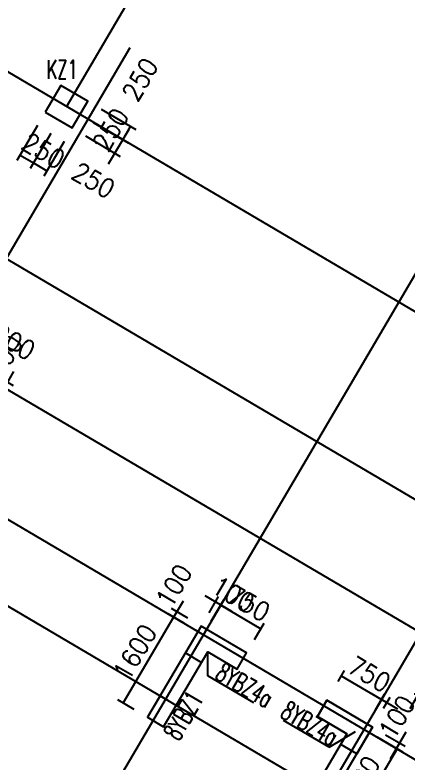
# Model space of a CAD drawing. Extents: x 387171 to 699106, y 11966 to 245688.
# Drawn here: x 628153 to 634481, y 111603 to 123628 of the extents above; entities that cross this region are included whole.
import ezdxf

# ---------------------------------------------------------------- set-up
doc = ezdxf.new("R2010")
doc.units = 0
doc.header["$LTSCALE"] = 100
doc.header["$MEASUREMENT"] = 0
for name, color, linetype in [('b边缘构件', 235, 'Continuous'), ('COLU', 7, 'Continuous'), ('DIM', 3, 'Continuous'), ('DOTE', 253, 'Continuous'), ('NUM', 7, 'Continuous'), ('wall-主楼', 2, 'Continuous'), ('Y阴影', 254, 'Continuous'), ('小尺寸', 4, 'Continuous'), ('边缘构件标注', 1, 'Continuous')]:
    doc.layers.add(name, color=color, linetype=linetype)
doc.styles.get("Standard").update_dxf_attribs({"font": 'standard'})
doc.dimstyles.get("Standard").update_dxf_attribs({"dimtxt": 300, "dimasz": 100, "dimexe": 100, "dimexo": 250, "dimgap": 100, "dimtad": 0, "dimtoh": 1, "dimdec": 0, "dimdsep": 46, "dimcen": 0.09, "dimclrt": 7, "dimadec": 0, "dimazin": 0, "dimtfac": 1, "dimtdec": 4, "dimtofl": 0, "dimtmove": 0, "dimatfit": 3, "dimfxl": 1, "dimtolj": 1, "dimtzin": 0, "dimarcsym": 0})

# ---------------------------------------------------------------- blocks, each defined once
blk = doc.blocks.new('*D540')
at = {"layer": '小尺寸', "color": 0, "linetype": 'ByBlock', "lineweight": -2}
for p, q in [((630859, 114207), (630605, 113776)), ((630884, 113844), (630620, 113999)), ((630934, 113930), (630671, 114085))]:
    blk.add_line(p, q, dxfattribs=at)
for points in [[(630757, 114034), (630794, 114129), (630822, 114112)], [(630707, 113948), (630670, 113853), (630642, 113870)]]:
    blk.add_solid(points, dxfattribs=at)
at = {"layer": '小尺寸', "color": 7, "linetype": 'Continuous', "lineweight": -2, "insert": (630713, 114453), "char_height": 300, "width": 476.67, "attachment_point": 5, "rotation": 59.5454}
blk.add_mtext('100', dxfattribs=at)
blk = doc.blocks.new('*D1310')
at = {"layer": '小尺寸', "color": 0, "linetype": 'ByBlock', "lineweight": -2}
for p, q in [((630884, 113844), (630620, 113999)), ((630707, 113948), (629896, 112569)), ((630073, 112465), (629809, 112620))]:
    blk.add_line(p, q, dxfattribs=at)
for points in [[(630707, 113948), (630670, 113853), (630642, 113870)], [(629896, 112569), (629932, 112663), (629961, 112647)]]:
    blk.add_solid(points, dxfattribs=at)
at = {"layer": '小尺寸', "color": 7, "linetype": 'Continuous', "lineweight": -2, "insert": (630086, 113385), "char_height": 300, "width": 685, "attachment_point": 5, "rotation": 59.5454}
blk.add_mtext('1600', dxfattribs=at)
blk = doc.blocks.new('*D1053')
at = {"layer": '小尺寸', "color": 0, "linetype": 'ByBlock', "lineweight": -2}
for p, q in [((631207, 114295), (631638, 114042)), ((631277, 114019), (631430, 114280)), ((631312, 113882), (631516, 114229))]:
    blk.add_line(p, q, dxfattribs=at)
for points in [[(631379, 114194), (631285, 114230), (631302, 114259)], [(631466, 114143), (631560, 114107), (631543, 114078)]]:
    blk.add_solid(points, dxfattribs=at)
at = {"layer": '小尺寸', "color": 7, "linetype": 'Continuous', "lineweight": -2, "insert": (631667, 114315), "char_height": 300, "width": 476.67, "attachment_point": 5, "rotation": 329.5454}
blk.add_mtext('100', dxfattribs=at)
blk = doc.blocks.new('*D1233')
at = {"layer": '小尺寸', "color": 0, "linetype": 'ByBlock', "lineweight": -2}
for p, q in [((631312, 113882), (631516, 114229)), ((631466, 114143), (632112, 113763)), ((632009, 113588), (632163, 113849))]:
    blk.add_line(p, q, dxfattribs=at)
for points in [[(631466, 114143), (631560, 114107), (631543, 114078)], [(632112, 113763), (632017, 113799), (632034, 113828)]]:
    blk.add_solid(points, dxfattribs=at)
at = {"layer": '小尺寸', "color": 7, "linetype": 'Continuous', "lineweight": -2, "insert": (631916, 114169), "char_height": 300, "width": 566.67, "attachment_point": 5, "rotation": 329.5454}
blk.add_mtext('750', dxfattribs=at)
blk = doc.blocks.new('*D216')
at = {"layer": '小尺寸', "color": 0, "linetype": 'ByBlock', "lineweight": -2}
for p, q in [((627313, 118031), (628071, 117586)), ((627450, 118067), (628122, 117672)), ((627883, 117464), (628137, 117895))]:
    blk.add_line(p, q, dxfattribs=at)
for points in [[(628035, 117723), (628072, 117817), (628100, 117801)], [(627985, 117637), (627948, 117542), (627920, 117559)]]:
    blk.add_solid(points, dxfattribs=at)
at = {"layer": '小尺寸', "color": 7, "linetype": 'Continuous', "lineweight": -2, "insert": (627991, 118141), "char_height": 300, "width": 476.67, "attachment_point": 5, "rotation": 59.5454}
blk.add_mtext('100', dxfattribs=at)
blk = doc.blocks.new('*D473')
at = {"layer": '小尺寸', "color": 0, "linetype": 'ByBlock', "lineweight": -2}
for p, q in [((627676, 118352), (627158, 118656)), ((627225, 118374), (627382, 118640)), ((627498, 118445), (627554, 118539))]:
    blk.add_line(p, q, dxfattribs=at)
for points in [[(627331, 118554), (627236, 118591), (627253, 118619)], [(627503, 118453), (627598, 118417), (627581, 118388)]]:
    blk.add_solid(points, dxfattribs=at)
at = {"layer": '小尺寸', "color": 7, "linetype": 'Continuous', "lineweight": -2, "insert": (628135, 118372), "char_height": 300, "width": 566.67, "attachment_point": 5, "rotation": 329.5454}
blk.add_mtext('200', dxfattribs=at)
blk = doc.blocks.new('*D1502')
at = {"layer": '小尺寸', "color": 0, "linetype": 'ByBlock', "lineweight": -2}
for p, q in [((633353, 112914), (633457, 113091)), ((633406, 113005), (634053, 112625)), ((633949, 112448), (634104, 112711))]:
    blk.add_line(p, q, dxfattribs=at)
for points in [[(633406, 113005), (633501, 112969), (633484, 112940)], [(634053, 112625), (633958, 112661), (633975, 112690)]]:
    blk.add_solid(points, dxfattribs=at)
at = {"layer": '小尺寸', "color": 7, "linetype": 'Continuous', "lineweight": -2, "insert": (633856, 113031), "char_height": 300, "width": 566.67, "attachment_point": 5, "rotation": 329.5454}
blk.add_mtext('750', dxfattribs=at)
blk = doc.blocks.new('*D1226')
at = {"layer": '小尺寸', "color": 0, "linetype": 'ByBlock', "lineweight": -2}
for p, q in [((633881, 112726), (634312, 112473)), ((633949, 112448), (634104, 112711)), ((634086, 112483), (634190, 112660))]:
    blk.add_line(p, q, dxfattribs=at)
for points in [[(634053, 112625), (633958, 112661), (633975, 112690)], [(634139, 112574), (634234, 112538), (634217, 112509)]]:
    blk.add_solid(points, dxfattribs=at)
at = {"layer": '小尺寸', "color": 7, "linetype": 'Continuous', "lineweight": -2, "insert": (634775, 112491), "char_height": 300, "width": 476.67, "attachment_point": 5, "rotation": 329.5454}
blk.add_mtext('100', dxfattribs=at)
blk = doc.blocks.new('*D1413')
at = {"layer": '小尺寸', "color": 0, "linetype": 'ByBlock', "lineweight": -2}
for p, q in [((634447, 112097), (634194, 111666)), ((633979, 112024), (634381, 111788)), ((634116, 112059), (634432, 111874))]:
    blk.add_line(p, q, dxfattribs=at)
for points in [[(634346, 111924), (634382, 112019), (634411, 112002)], [(634295, 111838), (634259, 111744), (634230, 111760)]]:
    blk.add_solid(points, dxfattribs=at)
at = {"layer": '小尺寸', "color": 7, "linetype": 'Continuous', "lineweight": -2, "insert": (634302, 112343), "char_height": 300, "width": 476.67, "attachment_point": 5, "rotation": 59.5454}
blk.add_mtext('100', dxfattribs=at)
blk = doc.blocks.new('*D2329')
at = {"layer": '小尺寸', "color": 0, "linetype": 'ByBlock', "lineweight": -2}
for p, q in [((633987, 112019), (634389, 111783)), ((634303, 111834), (633492, 110454)), ((633262, 110589), (633578, 110404))]:
    blk.add_line(p, q, dxfattribs=at)
for points in [[(634303, 111834), (634266, 111739), (634237, 111756)], [(633492, 110454), (633528, 110549), (633557, 110532)]]:
    blk.add_solid(points, dxfattribs=at)
at = {"layer": '小尺寸', "color": 7, "linetype": 'Continuous', "lineweight": -2, "insert": (633682, 111271), "char_height": 300, "width": 685, "attachment_point": 5, "rotation": 59.5454}
blk.add_mtext('1600', dxfattribs=at)
blk = doc.blocks.new('*D3339')
at = {"layer": 'DIM', "color": 0, "linetype": 'ByBlock', "lineweight": -2}
for p, q in [((628514, 121849), (628185, 121289)), ((628730, 121723), (628400, 121162)), ((628236, 121375), (628451, 121249))]:
    blk.add_line(p, q, dxfattribs=at)
for points in [[(628236, 121375), (628330, 121339), (628313, 121310)], [(628451, 121249), (628356, 121285), (628373, 121314)]]:
    blk.add_solid(points, dxfattribs=at)
at = {"layer": 'DIM', "color": 7, "linetype": 'Continuous', "lineweight": -2, "insert": (628612, 121444), "char_height": 300, "width": 566.67, "attachment_point": 5, "rotation": 329.5454}
blk.add_mtext('250', dxfattribs=at)
blk = doc.blocks.new('*D3075')
at = {"layer": 'DIM', "color": 0, "linetype": 'ByBlock', "lineweight": -2}
for p, q in [((628730, 121723), (628400, 121162)), ((628945, 121596), (628616, 121036)), ((628451, 121249), (628667, 121122))]:
    blk.add_line(p, q, dxfattribs=at)
for points in [[(628451, 121249), (628546, 121212), (628529, 121184)], [(628667, 121122), (628572, 121158), (628589, 121187)]]:
    blk.add_solid(points, dxfattribs=at)
at = {"layer": 'DIM', "color": 7, "linetype": 'Continuous', "lineweight": -2, "insert": (629419, 120969), "char_height": 300, "width": 566.67, "attachment_point": 5, "rotation": 329.5454}
blk.add_mtext('250', dxfattribs=at)
blk = doc.blocks.new('*D3869')
at = {"layer": 'DIM', "color": 0, "linetype": 'ByBlock', "lineweight": -2}
for p, q in [((629414, 121900), (629975, 121571)), ((629660, 121234), (629990, 121794)), ((629288, 121685), (629848, 121355))]:
    blk.add_line(p, q, dxfattribs=at)
for points in [[(629888, 121621), (629925, 121716), (629953, 121699)], [(629762, 121406), (629725, 121311), (629697, 121328)]]:
    blk.add_solid(points, dxfattribs=at)
at = {"layer": 'DIM', "color": 7, "linetype": 'Continuous', "lineweight": -2, "insert": (629693, 121783), "char_height": 300, "width": 566.67, "attachment_point": 5, "rotation": 59.5454}
blk.add_mtext('250', dxfattribs=at)
blk = doc.blocks.new('*D3467')
at = {"layer": 'DIM', "color": 0, "linetype": 'ByBlock', "lineweight": -2}
for p, q in [((629541, 122116), (630101, 121786)), ((629414, 121900), (629975, 121571)), ((629888, 121621), (630015, 121837))]:
    blk.add_line(p, q, dxfattribs=at)
for points in [[(630015, 121837), (629979, 121742), (629950, 121759)], [(629888, 121621), (629925, 121716), (629953, 121699)]]:
    blk.add_solid(points, dxfattribs=at)
at = {"layer": 'DIM', "color": 7, "linetype": 'Continuous', "lineweight": -2, "insert": (630168, 122590), "char_height": 300, "width": 566.67, "attachment_point": 5, "rotation": 59.5454}
blk.add_mtext('250', dxfattribs=at)

msp = doc.modelspace()

# ---------------------------------------------------------------- hatches: boundary and pattern name
at = {"layer": 'Y阴影'}
h = msp.add_hatch(dxfattribs=at)
h.set_pattern_fill('ANSI31', color=256, scale=25, angle=-30.45463, style=0)
h.set_pattern_definition([])
h.paths.add_polyline_path([(631149.8, 113803.5), (630896.4, 113372.5), (631155, 113220.4), (631256.4, 113392.8), (631730.5, 113114), (631882.5, 113372.7)], flags=0)
h = msp.add_hatch(dxfattribs=at)
h.set_pattern_fill('ANSI31', color=256, scale=25, angle=-30.45463, style=0)
h.set_pattern_definition([])
h.paths.add_polyline_path([(630490.9, 112682.8), (630288.1, 112338), (630546.8, 112186), (630749.5, 112530.8)], flags=0)
h = msp.add_hatch(dxfattribs=at)
h.set_pattern_fill('ANSI31', color=256, scale=25, angle=-30.45463, style=0)
h.set_pattern_definition([])
h.paths.add_polyline_path([(633908.3, 112181.5), (633654.9, 111750.5), (633396.3, 111902.6), (633497.6, 112075), (633023.5, 112353.8), (633175.6, 112612.4)], flags=0)

# ---------------------------------------------------------------- linework, layer by layer
at = {"layer": 'b边缘构件'}
for points in [[(631149.8, 113803.5), (630896.4, 113372.5), (631155, 113220.4), (631256.4, 113392.8), (631730.5, 113114), (631882.5, 113372.7), (631149.8, 113803.5)], [(630490.9, 112682.8), (630288.1, 112338), (630546.8, 112186), (630749.5, 112530.8), (630490.9, 112682.8)], [(633908.3, 112181.5), (633654.9, 111750.5), (633396.3, 111902.6), (633497.6, 112075), (633023.5, 112353.8), (633175.6, 112612.4), (633908.3, 112181.5)]]:
    msp.add_lwpolyline(points, dxfattribs=at)
at = {"layer": 'COLU'}
msp.add_lwpolyline([(628641, 122064.9), (629072, 121811.5), (629325.5, 122242.5), (628894.4, 122495.9)], close=True, dxfattribs=at)
at = {"layer": 'DOTE'}
for p, q in [((628983.2, 122153.7), (646343.1, 151678.2)), ((587628.3, 143453.4), (636841.8, 114516.9)), ((585803.6, 140350.1), (639805.6, 108598)), ((647775.5, 111104.2), (601053.4, 138575.8)), ((630003.3, 123099.4), (624360.9, 113503)), ((621063.7, 121706), (635929.5, 112965.2)), ((635003.1, 120159.6), (628600.4, 109270.2)), ((619543.1, 119119.9), (634408.9, 110379.1)), ((637589.2, 118639.1), (625971.5, 98880.3))]:
    msp.add_line(p, q, dxfattribs=at)
at = {"layer": 'wall-主楼'}
for points in [[(631882.5, 113372.7), (631149.8, 113803.5), (630288.1, 112338), (630546.8, 112186), (631256.4, 113392.8), (631730.5, 113114)], [(633046.6, 110716.1), (633908.3, 112181.5), (633175.6, 112612.4), (633023.5, 112353.8), (633497.6, 112075), (632788, 110868.2)]]:
    msp.add_lwpolyline(points, close=True, dxfattribs=at)
at = {"layer": '边缘构件标注', "color": 200}
for p, q in [((631259.8, 113004.2), (631256.4, 113392.8)), ((631996.3, 112571.2), (631259.8, 113004.2)), ((633212.1, 111856.3), (632475.7, 112289.3)), ((633212.1, 111856.3), (633634.5, 112110.5))]:
    msp.add_line(p, q, dxfattribs=at)

# ---------------------------------------------------------------- texts
at = {"layer": 'NUM', "color": 200, "width": 0.7}
msp.add_text('KZ1', height=300, dxfattribs=at).set_placement((628662.7, 122602.3))
at = {"layer": '边缘构件标注', "color": 200, "width": 0.7}
for s, rotation, p in [('8YBZ4a', 329.54537, (631356.7, 112971.1)), ('8YBZ1', 59.54537, (630787.8, 111940.3)), ('8YBZ4a', 329.54537, (632404.6, 112354.9))]:
    msp.add_text(s, height=300, rotation=rotation, dxfattribs=at).set_placement(p)

# ---------------------------------------------------------------- dimensions: what is measured, and where the dimension line sits
at = {"layer": 'DIM', "color": 200}
for p1, p2, picture, middle in [((629198.7, 122027), (629325.5, 122242.5), '*D3467', (629910.1, 122151.7)), ((628641, 122064.9), (628856.5, 121938.2), '*D3339', (628174.3, 121701.3)), ((629072, 121811.5), (629198.7, 122027), '*D3869', (629435.6, 121344.7)), ((628856.5, 121938.2), (629072, 121811.5), '*D3075', (628981.2, 121226.8))]:
    dim = msp.add_aligned_dim(p1=p1, p2=p2, distance=-800, dimstyle='Standard', dxfattribs=at)
    dim.commit()
    dim.dimension.update_dxf_attribs({"geometry": picture, "text_midpoint": middle})
at = {"layer": '小尺寸'}
for base, p1, p2, angle, picture, middle in [((627330.9, 118554.3), (627371.7, 118229), (627097.9, 118158), 149.54537, '*D473', (627717.9, 118616.8)), ((628035.4, 117722.8), (627097.9, 118158), (627234.8, 118193.5), 59.54537, '*D216', (627794.5, 117806.4)), ((630706.6, 113948.1), (631149.8, 113803.5), (631099.1, 113717.3), 59.54537, '*D540', (630516.4, 114117.9)), ((631465.5, 114143.2), (631149.8, 113803.5), (631185.3, 113666.6), 149.54537, '*D1053', (631332, 114511.7)), ((632112.1, 113763), (631185.3, 113666.6), (631882.5, 113372.7), 149.54537, '*D1233', (631915.5, 114168.6)), ((629895.6, 112568.8), (631099.1, 113717.3), (630288.1, 112338), 59.54537, '*D1310', (630085.6, 113385.2)), ((634053, 112624.9), (633226.3, 112698.6), (633822.1, 112232.2), 329.54537, '*D1502', (633856.5, 113030.5)), ((634139.2, 112574.3), (633822.1, 112232.2), (633959, 112267.8), 329.54537, '*D1226', (634440, 112687.4)), ((634294.9, 111838.2), (633900.7, 112186), (633763.8, 112150.5), 59.54537, '*D1413', (634104.8, 112008)), ((633491.6, 110454.5), (633771.4, 112146), (633046.6, 110716.1), 59.54537, '*D2329', (633681.5, 111270.8))]:
    dim = msp.add_linear_dim(base=base, p1=p1, p2=p2, angle=angle, dimstyle='Standard', dxfattribs=at)
    dim.commit()
    dim.dimension.update_dxf_attribs({"geometry": picture, "text_midpoint": middle})

doc.saveas('drawing.dxf')
